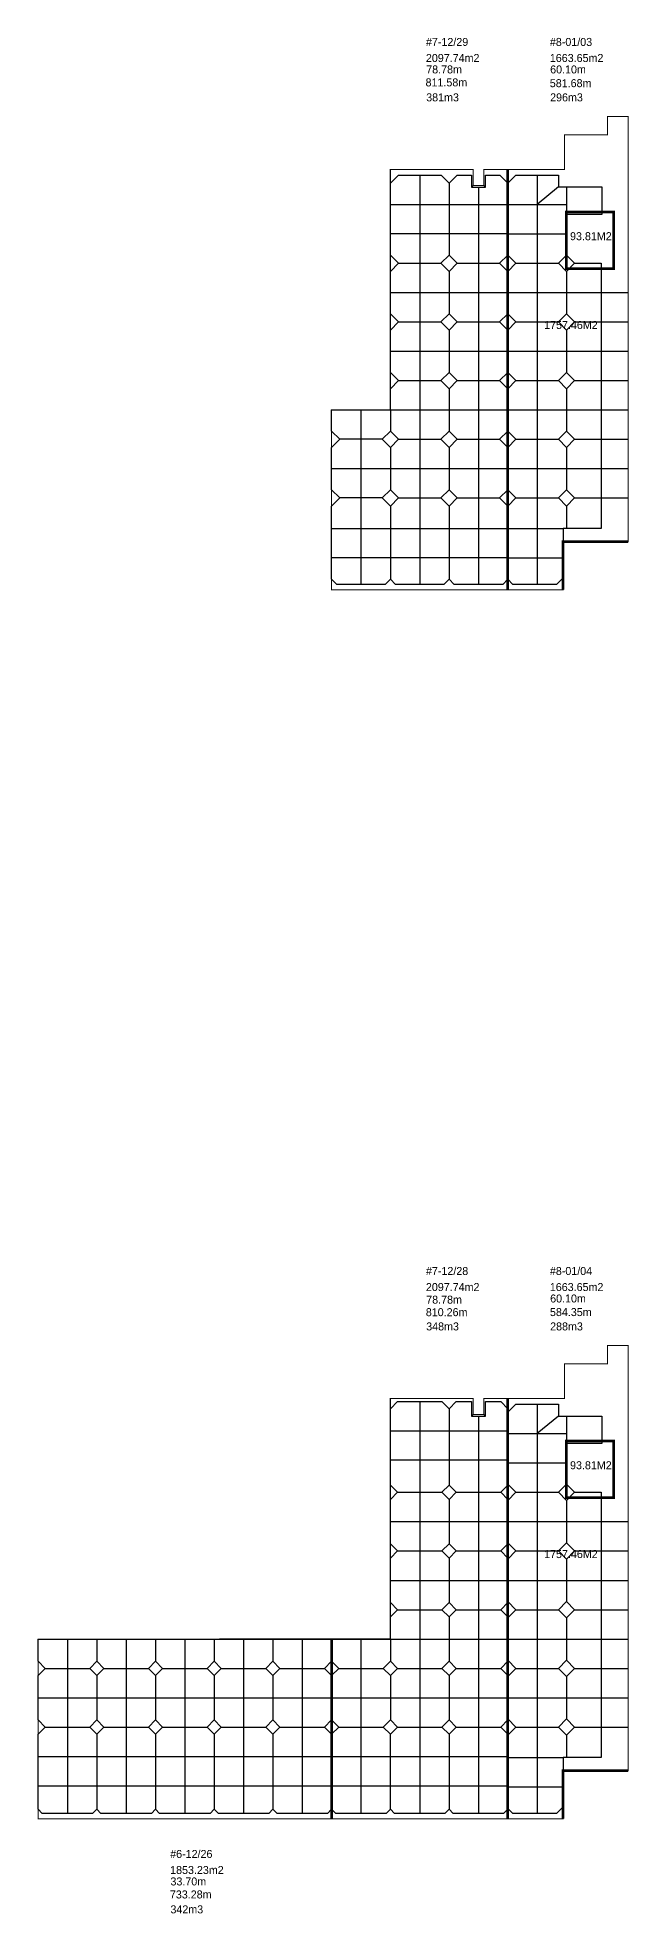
# Model space of a CAD drawing. Header units: millimetres. Extents: x -552870 to 1405794, y -1345622 to 197746.
# Drawn here: x -157770 to -46870, y -884161 to -532493 of the extents above; entities that cross this region are included whole.
import ezdxf

# ---------------------------------------------------------------- set-up
doc = ezdxf.new("R2010")
doc.units = ezdxf.units.MM
doc.header["$LTSCALE"] = 1000
doc.header["$MEASUREMENT"] = 0
doc.layers.get('0').update_dxf_attribs({"linetype": 'CONTINUOUS'})
doc.styles.add('나눔바른고딕', font='')
doc.styles.get('나눔바른고딕').set_extended_font_data('나눔바른고딕')

msp = doc.modelspace()

# ---------------------------------------------------------------- linework, layer by layer
at = {"color": 2, "ltscale": 10000, "const_width": 200}
for points in [[(-47119.9, -627006.6), (-47119.9, -547309.5), (-51004.9, -547309.5), (-51004.9, -550724.5), (-59044.9, -550724.5), (-59044.9, -557234.5), (-69669.9, -557234.5), (-69669.9, -636009.5), (-59319.9, -636009.5), (-59319.9, -627009.5), (-47119.9, -627006.6)], [(-91669.9, -557234.5), (-91669.9, -602309.5), (-102669.9, -602311.1), (-102669.9, -636009.5), (-69669.9, -636009.5), (-69669.9, -557234.5), (-74169.9, -557234.5), (-74169.9, -560234.5), (-76169.9, -560234.5), (-76169.9, -557234.5), (-91669.9, -557234.5)], [(-58669.9, -565209.5), (-58669.9, -575809.5), (-49819.9, -575809.5), (-49819.9, -565209.5), (-58669.9, -565209.5)], [(-47119.9, -857406.6), (-47119.9, -777709.5), (-51004.9, -777709.5), (-51004.9, -781124.5), (-59044.9, -781124.5), (-59044.9, -787634.5), (-69669.9, -787634.5), (-69669.9, -866409.5), (-59319.9, -866409.5), (-59319.9, -857409.5), (-47119.9, -857406.6)], [(-69669.9, -866409.5), (-102669.9, -866409.5), (-102671.8, -832709.5), (-91671.3, -832709.5), (-91669.9, -787634.5), (-76169.9, -787634.5), (-76169.9, -790634.5), (-74169.9, -790634.5), (-74169.9, -787634.5), (-69669.9, -787634.5), (-69669.9, -866409.5)], [(-58669.9, -795609.5), (-58669.9, -806209.5), (-49819.9, -806209.5), (-49819.9, -795609.5), (-58669.9, -795609.5)], [(-157669.9, -832719.4), (-157669.9, -866409.5), (-102669.9, -866409.5), (-102669.9, -832709.5), (-157669.9, -832719.4), (-157669.9, -866409.5)]]:
    msp.add_lwpolyline(points, dxfattribs=at)
at = {"color": 114, "ltscale": 10000, "true_color": 0x139b48}
for points in [[(-69669.9, -634059.5), (-70619.9, -635009.5), (-79719.9, -635009.5), (-80669.9, -634059.5), (-81619.9, -635009.5), (-90719.9, -635009.5), (-91669.9, -634059.5), (-92619.9, -635009.5), (-101719.9, -635009.5), (-102669.9, -634059.5), (-102669.9, -620333.7), (-101145.6, -618809.5), (-102669.9, -617285.2), (-102669.9, -609333.7), (-101145.6, -607809.5), (-102669.9, -606285.2), (-102669.9, -602309.5), (-91669.9, -602309.5), (-91669.9, -598333.7), (-90145.6, -596809.5), (-91669.9, -595285.2), (-91669.9, -587333.7), (-90145.6, -585809.5), (-91669.9, -584285.2), (-91669.9, -576333.7), (-90145.6, -574809.5), (-91669.9, -573285.2), (-91669.9, -559809.5), (-90169.9, -558309.5), (-82169.9, -558309.5), (-80669.9, -559809.5), (-79169.9, -558309.5), (-76469.9, -558309.5), (-76469.9, -560534.5), (-73869.9, -560534.5), (-73869.9, -558309.5), (-71169.9, -558309.5), (-69669.9, -559809.5)], [(-86169.9, -558309.5), (-86169.9, -596809.5), (-86169.9, -635009.5)], [(-64169.9, -558309.5), (-64169.9, -596809.5), (-64169.9, -635009.5)], [(-80669.9, -559809.5), (-80669.9, -573285.2)], [(-76169.9, -560234.5), (-76469.9, -560534.5)], [(-75169.9, -560534.5), (-75169.9, -596809.5), (-75169.9, -635009.5)], [(-74169.9, -560234.5), (-73869.9, -560534.5)], [(-60169.9, -560509.5), (-64169.9, -563809.5)], [(-58669.9, -560509.5), (-58669.9, -565659.5)], [(-91669.9, -563809.5), (-69669.9, -563809.5)], [(-69669.9, -563809.5), (-58669.9, -563809.5)], [(-69669.9, -569309.5), (-91669.5, -569309.5)], [(-69669.9, -569309.5), (-58669.9, -569309.5)], [(-90145.6, -574809.5), (-82194.2, -574809.5)], [(-80669.9, -573285.2), (-82194.2, -574809.5), (-80669.9, -576333.7), (-79145.6, -574809.5), (-80669.9, -573285.2)], [(-80669.9, -576333.7), (-80669.9, -584285.2)], [(-79145.6, -574809.5), (-71194.2, -574809.5)], [(-69669.9, -573285.2), (-71194.2, -574809.5), (-69669.9, -576333.7)], [(-68145.6, -574809.5), (-60194.2, -574809.5)], [(-58669.9, -573285.2), (-60194.2, -574809.5), (-58669.9, -576333.7), (-57145.6, -574809.5)], [(-58669.9, -576333.7), (-58669.9, -584285.2)], [(-91669.9, -580309.5), (-69669.9, -580309.5)], [(-69669.9, -580309.5), (-47122.4, -580309.5)], [(-90145.6, -585809.5), (-82194.2, -585809.5)], [(-80669.9, -584285.2), (-82194.2, -585809.5), (-80669.9, -587333.7), (-79145.6, -585809.5), (-80669.9, -584285.2)], [(-79145.6, -585809.5), (-71194.2, -585809.5)], [(-69669.9, -584285.2), (-71194.2, -585809.5), (-69669.9, -587333.7)], [(-68145.6, -585809.5), (-60194.2, -585809.5)], [(-58669.9, -584285.2), (-60194.2, -585809.5), (-58669.9, -587333.7), (-57145.6, -585809.5), (-58669.9, -584285.2)], [(-57145.6, -585809.5), (-47119.9, -585809.5)], [(-80669.9, -587333.7), (-80669.9, -595285.2)], [(-58669.9, -587333.7), (-58669.9, -595285.2)], [(-91669.9, -591309.5), (-69669.9, -591309.5)], [(-69669.9, -591309.5), (-47122.4, -591309.5)], [(-90145.6, -596809.5), (-82194.2, -596809.5)], [(-80669.9, -595285.2), (-82194.2, -596809.5), (-80669.9, -598333.7), (-79145.6, -596809.5), (-80669.9, -595285.2)], [(-79145.6, -596809.5), (-71194.2, -596809.5)], [(-69669.9, -595285.2), (-71194.2, -596809.5), (-69669.9, -598333.7)], [(-68145.6, -596809.5), (-60194.2, -596809.5)], [(-58669.9, -595285.2), (-60194.2, -596809.5), (-58669.9, -598333.7), (-57145.6, -596809.5), (-58669.9, -595285.2)], [(-57145.6, -596809.5), (-47119.9, -596809.5)], [(-80669.9, -598333.7), (-80669.9, -606285.2)], [(-58669.9, -598333.7), (-58669.9, -606285.2)], [(-97169.9, -602310.3), (-97169.9, -635009.5)], [(-91671.3, -602309.5), (-69669.9, -602309.5)], [(-91669.9, -602309.5), (-91669.9, -606285.2)], [(-69669.9, -602309.5), (-47122.4, -602309.5)], [(-93194.2, -607809.5), (-101145.6, -607809.5)], [(-91669.9, -606285.2), (-93194.2, -607809.5), (-91669.9, -609333.7), (-90145.6, -607809.5), (-91669.9, -606285.2)], [(-90145.6, -607809.5), (-82194.2, -607809.5)], [(-80669.9, -606285.2), (-82194.2, -607809.5), (-80669.9, -609333.7), (-79145.6, -607809.5), (-80669.9, -606285.2)], [(-79145.6, -607809.5), (-71194.2, -607809.5)], [(-69669.9, -606285.2), (-71194.2, -607809.5), (-69669.9, -609333.7)], [(-68145.6, -607809.5), (-60194.2, -607809.5)], [(-58669.9, -606285.2), (-60194.2, -607809.5), (-58669.9, -609333.7), (-57145.6, -607809.5), (-58669.9, -606285.2)], [(-57145.6, -607809.5), (-47119.9, -607809.5)], [(-91669.9, -609333.7), (-91669.9, -617285.2)], [(-80669.9, -609333.7), (-80669.9, -617285.2)], [(-58669.9, -609333.7), (-58669.9, -617285.2)], [(-102669.9, -613309.5), (-69669.9, -613309.5)], [(-69669.9, -613309.5), (-47122.4, -613309.5)], [(-93194.2, -618809.5), (-101145.6, -618809.5)], [(-91669.9, -617285.2), (-93194.2, -618809.5), (-91669.9, -620333.7), (-90145.6, -618809.5), (-91669.9, -617285.2)], [(-90145.6, -618809.5), (-82194.2, -618809.5)], [(-80669.9, -617285.2), (-82194.2, -618809.5), (-80669.9, -620333.7), (-79145.6, -618809.5), (-80669.9, -617285.2)], [(-79145.6, -618809.5), (-71194.2, -618809.5)], [(-69669.9, -617285.2), (-71194.2, -618809.5), (-69669.9, -620333.7)], [(-68145.6, -618809.5), (-60194.2, -618809.5)], [(-58669.9, -617285.2), (-60194.2, -618809.5), (-58669.9, -620333.7), (-57145.6, -618809.5), (-58669.9, -617285.2)], [(-57145.6, -618809.5), (-47119.9, -618809.5)], [(-91669.9, -620333.7), (-91669.9, -634059.5)], [(-80669.9, -620333.7), (-80669.9, -634059.5)], [(-58669.9, -620333.7), (-58669.9, -624509.5)], [(-102669.9, -624509.5), (-69669.9, -624509.5)], [(-69669.9, -624509.5), (-59319.9, -624509.5)], [(-69669.9, -630009.5), (-102669.9, -630009.5)], [(-69669.9, -630009.5), (-59319.9, -630009.5)], [(-69669.9, -864635.2), (-70444.2, -865409.5), (-79895.6, -865409.5), (-80669.9, -864635.2), (-81444.2, -865409.5), (-90895.6, -865409.5), (-91669.9, -864635.2), (-92444.2, -865409.5), (-101895.6, -865409.5), (-102669.9, -864635.2), (-102670.6, -850533.1), (-101345.6, -849209.5), (-102669.9, -847885.2), (-102671, -839532.6), (-101345.6, -838209.5), (-102669.9, -836885.2), (-102671.3, -832709.5), (-102669.9, -832709.5), (-91669.9, -832709.5), (-91669.9, -828533.7), (-90345.6, -827209.5), (-91669.9, -825885.2), (-91670.8, -817532.8), (-90345.6, -816209.5), (-91669.9, -814885.2), (-91669.9, -806533.7), (-90345.6, -805209.5), (-91669.9, -803885.2), (-91670.4, -789533.7), (-90345.6, -788209.5), (-81994.2, -788209.5), (-80669.9, -789533.7), (-79345.6, -788209.5), (-76469.9, -788209.5), (-76469.9, -790934.5), (-73869.9, -790934.5), (-73869.9, -788209.5), (-70994.2, -788209.5), (-69669.9, -789533.7)], [(-86169.9, -788209.5), (-86169.9, -827209.5)], [(-80669.9, -789533.7), (-80669.9, -803885.2)], [(-76169.9, -790634.5), (-76469.9, -790934.5)], [(-75169.9, -790934.5), (-75169.9, -827209.5)], [(-74169.9, -790634.5), (-73869.9, -790934.5)], [(-64169.9, -788709.5), (-64169.9, -827209.5), (-64169.9, -865409.5)], [(-60169.9, -790909.5), (-64169.9, -794209.5)], [(-58669.9, -790909.5), (-58669.9, -796059.5)], [(-91669.9, -793709.5), (-69669.9, -793709.5)], [(-69669.9, -794209.5), (-58669.9, -794209.5)], [(-69669.9, -799209.5), (-91669.9, -799209.5)], [(-69669.9, -799709.5), (-58669.9, -799709.5)], [(-90345.6, -805209.5), (-81994.2, -805209.5)], [(-80669.9, -803885.2), (-81994.2, -805209.5), (-80669.9, -806533.7), (-79345.6, -805209.5), (-80669.9, -803885.2)], [(-79345.6, -805209.5), (-70994.2, -805209.5)], [(-69669.9, -803885.2), (-70994.2, -805209.5), (-69669.9, -806533.7)], [(-68145.6, -805209.5), (-60194.2, -805209.5)], [(-58669.9, -803685.2), (-60194.2, -805209.5), (-58669.9, -806733.7), (-57145.6, -805209.5)], [(-80669.9, -806533.7), (-80669.9, -814885.2)], [(-58669.9, -806733.7), (-58669.9, -814685.2)], [(-91670.6, -810709.5), (-69669.9, -810709.5)], [(-69669.9, -810709.5), (-47122.4, -810709.5)], [(-80669.9, -814885.2), (-81994.2, -816209.5), (-80669.9, -817533.7), (-79345.6, -816209.5), (-80669.9, -814885.2)], [(-69669.9, -814885.2), (-70994.2, -816209.5), (-69669.9, -817533.7)], [(-58669.9, -814685.2), (-60194.2, -816209.5), (-58669.9, -817733.7), (-57145.6, -816209.5), (-58669.9, -814685.2)], [(-90345.6, -816209.5), (-81994.2, -816209.5)], [(-80669.9, -817533.7), (-80669.9, -825885.2)], [(-79345.6, -816209.5), (-70994.2, -816209.5)], [(-68145.6, -816209.5), (-60194.2, -816209.5)], [(-58669.9, -817733.7), (-58669.9, -825685.2)], [(-57145.6, -816209.5), (-47119.9, -816209.5)], [(-91671, -821709.5), (-69669.9, -821709.5)], [(-69669.9, -821709.5), (-47122.4, -821709.5)], [(-80669.9, -825885.2), (-81994.2, -827209.5), (-80669.9, -828533.7), (-79345.6, -827209.5), (-80669.9, -825885.2)], [(-69669.9, -825885.2), (-70994.2, -827209.5), (-69669.9, -828533.7)], [(-58669.9, -825685.2), (-60194.2, -827209.5), (-58669.9, -828733.7), (-57145.6, -827209.5), (-58669.9, -825685.2)], [(-90345.6, -827209.5), (-81994.2, -827209.5)], [(-86169.9, -827209.5), (-86169.9, -865409.5)], [(-80669.9, -828533.7), (-80669.9, -836885.2)], [(-79345.6, -827209.5), (-70994.2, -827209.5)], [(-75169.9, -827209.5), (-75169.9, -865409.5)], [(-68145.6, -827209.5), (-60194.2, -827209.5)], [(-58669.9, -828733.7), (-58669.9, -836685.2)], [(-57145.6, -827209.5), (-47119.9, -827209.5)], [(-102669.9, -864635.2), (-103444.2, -865409.5), (-112895.6, -865409.5), (-113669.9, -864635.2), (-114444.2, -865409.5), (-123895.6, -865409.5), (-124669.9, -864635.2), (-125444.2, -865409.5), (-134895.6, -865409.5), (-135669.9, -864635.2), (-136444.2, -865409.5), (-145895.6, -865409.5), (-146669.9, -864635.2), (-147444.2, -865409.5), (-156895.6, -865409.5), (-157669.9, -864635.2), (-157669.9, -850533.7), (-156345.6, -849209.5), (-157669.9, -847885.2), (-157669.9, -839533.7), (-156345.6, -838209.5), (-157669.9, -836885.2), (-157669.9, -832709.5), (-102669.9, -832709.5)], [(-152169.9, -832709.5), (-152169.9, -865409.5)], [(-146669.9, -832709.5), (-146669.9, -836885.2)], [(-141169.9, -832709.5), (-141169.9, -865409.5)], [(-135669.9, -832709.5), (-135669.9, -836885.2)], [(-130169.9, -832709.5), (-130169.9, -865409.5)], [(-124669.9, -832709.5), (-124669.9, -836885.2)], [(-119169.9, -832709.5), (-119169.9, -865409.5)], [(-113669.9, -832709.5), (-113669.9, -836885.2)], [(-108169.9, -832709.5), (-108169.9, -865409.5)], [(-97169.9, -832709.5), (-97169.9, -865409.5)], [(-91671.3, -832709.5), (-69669.9, -832709.5)], [(-91669.9, -832709.5), (-91669.9, -836885.2)], [(-69669.9, -832709.5), (-47122.4, -832709.5)], [(-146669.9, -836885.2), (-147994.2, -838209.5), (-146669.9, -839533.7), (-145345.6, -838209.5), (-146669.9, -836885.2)], [(-135669.9, -836885.2), (-136994.2, -838209.5), (-135669.9, -839533.7), (-134345.6, -838209.5), (-135669.9, -836885.2)], [(-124669.9, -836885.2), (-125994.2, -838209.5), (-124669.9, -839533.7), (-123345.6, -838209.5), (-124669.9, -836885.2)], [(-113669.9, -836885.2), (-114994.2, -838209.5), (-113669.9, -839533.7), (-112345.6, -838209.5), (-113669.9, -836885.2)], [(-102669.9, -836885.2), (-103994.2, -838209.5), (-102669.9, -839533.7)], [(-91669.9, -836885.2), (-92994.2, -838209.5), (-91669.9, -839533.7), (-90345.6, -838209.5), (-91669.9, -836885.2)], [(-80669.9, -836885.2), (-81994.2, -838209.5), (-80669.9, -839533.7), (-79345.6, -838209.5), (-80669.9, -836885.2)], [(-69669.9, -836885.2), (-70994.2, -838209.5), (-69669.9, -839533.7)], [(-58669.9, -836685.2), (-60194.2, -838209.5), (-58669.9, -839733.7), (-57145.6, -838209.5), (-58669.9, -836685.2)], [(-156345.6, -838209.5), (-147994.2, -838209.5)], [(-146669.9, -839533.7), (-146669.9, -847885.2)], [(-145345.6, -838209.5), (-136994.2, -838209.5)], [(-135669.9, -839533.7), (-135669.9, -847885.2)], [(-134345.6, -838209.5), (-125994.2, -838209.5)], [(-124669.9, -839533.7), (-124669.9, -847885.2)], [(-123345.6, -838209.5), (-114994.2, -838209.5)], [(-113669.9, -839533.7), (-113669.9, -847885.2)], [(-112345.6, -838209.5), (-103994.2, -838209.5)], [(-101345.6, -838209.5), (-92994.2, -838209.5)], [(-91669.9, -839533.7), (-91669.9, -847885.2)], [(-90345.6, -838209.5), (-81994.2, -838209.5)], [(-80669.9, -839533.7), (-80669.9, -847885.2)], [(-79345.6, -838209.5), (-70994.2, -838209.5)], [(-68145.6, -838209.5), (-60194.2, -838209.5)], [(-58669.9, -839733.7), (-58669.9, -847685.2)], [(-57145.6, -838209.5), (-47119.9, -838209.5)], [(-157669.9, -843709.5), (-102670.4, -843709.5)], [(-102669.9, -843709.5), (-69669.9, -843709.5)], [(-69669.9, -843709.5), (-47122.4, -843709.5)], [(-156345.6, -849209.5), (-147994.2, -849209.5)], [(-146669.9, -847885.2), (-147994.2, -849209.5), (-146669.9, -850533.7), (-145345.6, -849209.5), (-146669.9, -847885.2)], [(-146669.9, -850533.7), (-146669.9, -864635.2)], [(-145345.6, -849209.5), (-136994.2, -849209.5)], [(-135669.9, -847885.2), (-136994.2, -849209.5), (-135669.9, -850533.7), (-134345.6, -849209.5), (-135669.9, -847885.2)], [(-135669.9, -850533.7), (-135669.9, -864635.2)], [(-134345.6, -849209.5), (-125994.2, -849209.5)], [(-124669.9, -847885.2), (-125994.2, -849209.5), (-124669.9, -850533.7), (-123345.6, -849209.5), (-124669.9, -847885.2)], [(-124669.9, -850533.7), (-124669.9, -864635.2)], [(-123345.6, -849209.5), (-114994.2, -849209.5)], [(-113669.9, -847885.2), (-114994.2, -849209.5), (-113669.9, -850533.7), (-112345.6, -849209.5), (-113669.9, -847885.2)], [(-113669.9, -850533.7), (-113669.9, -864635.2)], [(-112345.6, -849209.5), (-103994.2, -849209.5)], [(-102669.9, -847885.2), (-103994.2, -849209.5), (-102669.9, -850533.7)], [(-101345.6, -849209.5), (-92994.2, -849209.5)], [(-91669.9, -847885.2), (-92994.2, -849209.5), (-91669.9, -850533.7), (-90345.6, -849209.5), (-91669.9, -847885.2)], [(-91669.9, -864635.2), (-91669.9, -850533.7)], [(-90345.6, -849209.5), (-81994.2, -849209.5)], [(-80669.9, -847885.2), (-81994.2, -849209.5), (-80669.9, -850533.7), (-79345.6, -849209.5), (-80669.9, -847885.2)], [(-80669.9, -850533.7), (-80669.9, -864635.2)], [(-79345.6, -849209.5), (-70994.2, -849209.5)], [(-69669.9, -847885.2), (-70994.2, -849209.5), (-69669.9, -850533.7)], [(-68145.6, -849209.5), (-60194.2, -849209.5)], [(-58669.9, -847685.2), (-60194.2, -849209.5), (-58669.9, -850733.7), (-57145.6, -849209.5), (-58669.9, -847685.2)], [(-58669.9, -850733.7), (-58669.9, -854909.5)], [(-57145.6, -849209.5), (-47119.9, -849209.5)], [(-157669.9, -854709.5), (-102670.4, -854709.5)], [(-102669.9, -854709.5), (-69669.9, -854709.5)], [(-69669.9, -854909.5), (-59319.9, -854909.5)], [(-157669.9, -860209.5), (-102670.2, -860209.5)], [(-102669.9, -860209.5), (-69669.9, -860209.5)], [(-69669.9, -860409.5), (-59319.9, -860409.5)]]:
    msp.add_lwpolyline(points, dxfattribs=at)
at = {"color": 1, "ltscale": 10000, "const_width": 500}
for points in [[(-69669.9, -557234.5), (-69669.9, -636009.5)], [(-47119.9, -627006.6), (-59319.9, -627009.5), (-59319.9, -636009.5)], [(-69669.9, -787634.5), (-69669.9, -866409.5)], [(-102671.3, -832709.5), (-102669.9, -866409.5)], [(-47119.9, -857406.6), (-59319.9, -857409.5), (-59319.9, -866409.5)]]:
    msp.add_lwpolyline(points, dxfattribs=at)
at = {"color": 114, "ltscale": 10000, "true_color": 0x139b48}
for points in [[(-57145.6, -574809.5), (-52144.9, -574809.5), (-52144.9, -624509.5), (-59319.9, -624509.5), (-59319.9, -633759.5), (-60569.9, -635009.5), (-68719.9, -635009.5), (-69669.9, -634059.5), (-69669.9, -620333.7), (-68145.6, -618809.5), (-69669.9, -617285.2), (-69669.9, -609333.7), (-68145.6, -607809.5), (-69669.9, -606285.2), (-69669.9, -598333.7), (-68145.6, -596809.5), (-69669.9, -595285.2), (-69669.9, -587333.7), (-68145.6, -585809.5), (-69669.9, -584285.2), (-69669.9, -576333.7), (-68145.6, -574809.5), (-69669.9, -573285.2), (-69669.9, -559809.5), (-68169.9, -558309.5), (-60169.9, -558309.5), (-60169.9, -560509.5), (-52044.9, -560509.5), (-52044.9, -565659.5), (-58669.9, -565659.5), (-58669.9, -573285.2)], [(-57145.6, -805209.5), (-52144.9, -805209.5), (-52144.9, -854909.5), (-59319.9, -854909.5), (-59319.9, -864159.5), (-60569.9, -865409.5), (-68719.9, -865409.5), (-69669.9, -864459.5), (-69669.9, -850733.7), (-68145.6, -849209.5), (-69669.9, -847685.2), (-69669.9, -839733.7), (-68145.6, -838209.5), (-69669.9, -836685.2), (-69669.9, -828733.7), (-68145.6, -827209.5), (-69669.9, -825685.2), (-69669.9, -817733.7), (-68145.6, -816209.5), (-69669.9, -814685.2), (-69669.9, -806733.7), (-68145.6, -805209.5), (-69669.9, -803685.2), (-69669.9, -790209.5), (-68169.9, -788709.5), (-60169.9, -788709.5), (-60169.9, -790909.5), (-52044.9, -790909.5), (-52044.9, -796059.5), (-58669.9, -796059.5), (-58669.9, -803685.2)]]:
    msp.add_lwpolyline(points, close=True, dxfattribs=at)
at = {"color": 1, "ltscale": 10000, "const_width": 500}
for points in [[(-58669.9, -565209.5), (-58669.9, -565659.5), (-58669.9, -575809.5), (-49819.9, -575809.5), (-49819.9, -574809.5), (-49819.9, -565209.5)], [(-58669.9, -795609.5), (-58669.9, -796059.5), (-58669.9, -806209.5), (-49819.9, -806209.5), (-49819.9, -805209.5), (-49819.9, -795609.5)]]:
    msp.add_lwpolyline(points, close=True, dxfattribs=at)

# ---------------------------------------------------------------- texts
at = {"ltscale": 10000, "style": '나눔바른고딕'}
for s, p in [('#7-12/29', (-84997.4, -534073.2)), ('#8-01/03', (-61778, -534073.2)), ('#7-12/28', (-84997.4, -764473.2)), ('#8-01/04', (-61778, -764473.2)), ('#6-12/26', (-132917.5, -873751.3))]:
    msp.add_text(s, height=1500, dxfattribs=at).set_placement(p)
at = {"color": 2, "ltscale": 10000, "style": '나눔바른고딕'}
for s, p in [('2097.74m2 ', (-85007.4, -537080.8)), ('1663.65m2 ', (-61788, -537080.8)), ('93.81M2 ', (-58000.6, -570486)), ('1757.46M2 ', (-62858.3, -587135.3)), ('2097.74m2 ', (-85007.4, -767480.8)), ('1663.65m2 ', (-61788, -767480.8)), ('93.81M2 ', (-58000.6, -800886)), ('1757.46M2 ', (-62858.3, -817535.3)), ('1853.23m2 ', (-132927.5, -876758.8))]:
    msp.add_text(s, height=1500, dxfattribs=at).set_placement(p)
at = {"color": 1, "ltscale": 10000, "style": '나눔바른고딕'}
for s, p in [('78.78m', (-84947.7, -539225)), ('60.10m', (-61728.3, -539225)), ('78.78m', (-84947.7, -769841.9)), ('60.10m', (-61728.3, -769625)), ('33.70m', (-132867.8, -878903))]:
    msp.add_text(s, height=1500, dxfattribs=at).set_placement(p)
at = {"color": 114, "ltscale": 10000, "true_color": 0x139b48, "style": '나눔바른고딕'}
for s, p in [('811.58m', (-85072.6, -541655)), ('581.68m', (-61796.4, -541801.9)), ('810.26m', (-85024.7, -772190.2)), ('584.35m', (-61759.7, -772172.2)), ('733.28m', (-132971.8, -881342.7))]:
    msp.add_text(s, height=1500, dxfattribs=at).set_placement(p)
at = {"color": 7, "ltscale": 10000, "style": '나눔바른고딕'}
for s, p in [('381m3', (-84953.3, -544461.9)), ('296m3', (-61733.9, -544461.9)), ('348m3', (-84953.3, -774861.9)), ('288m3', (-61733.9, -774861.9)), ('342m3', (-132873.4, -884139.9))]:
    msp.add_text(s, height=1500, dxfattribs=at).set_placement(p)

doc.saveas('drawing.dxf')
